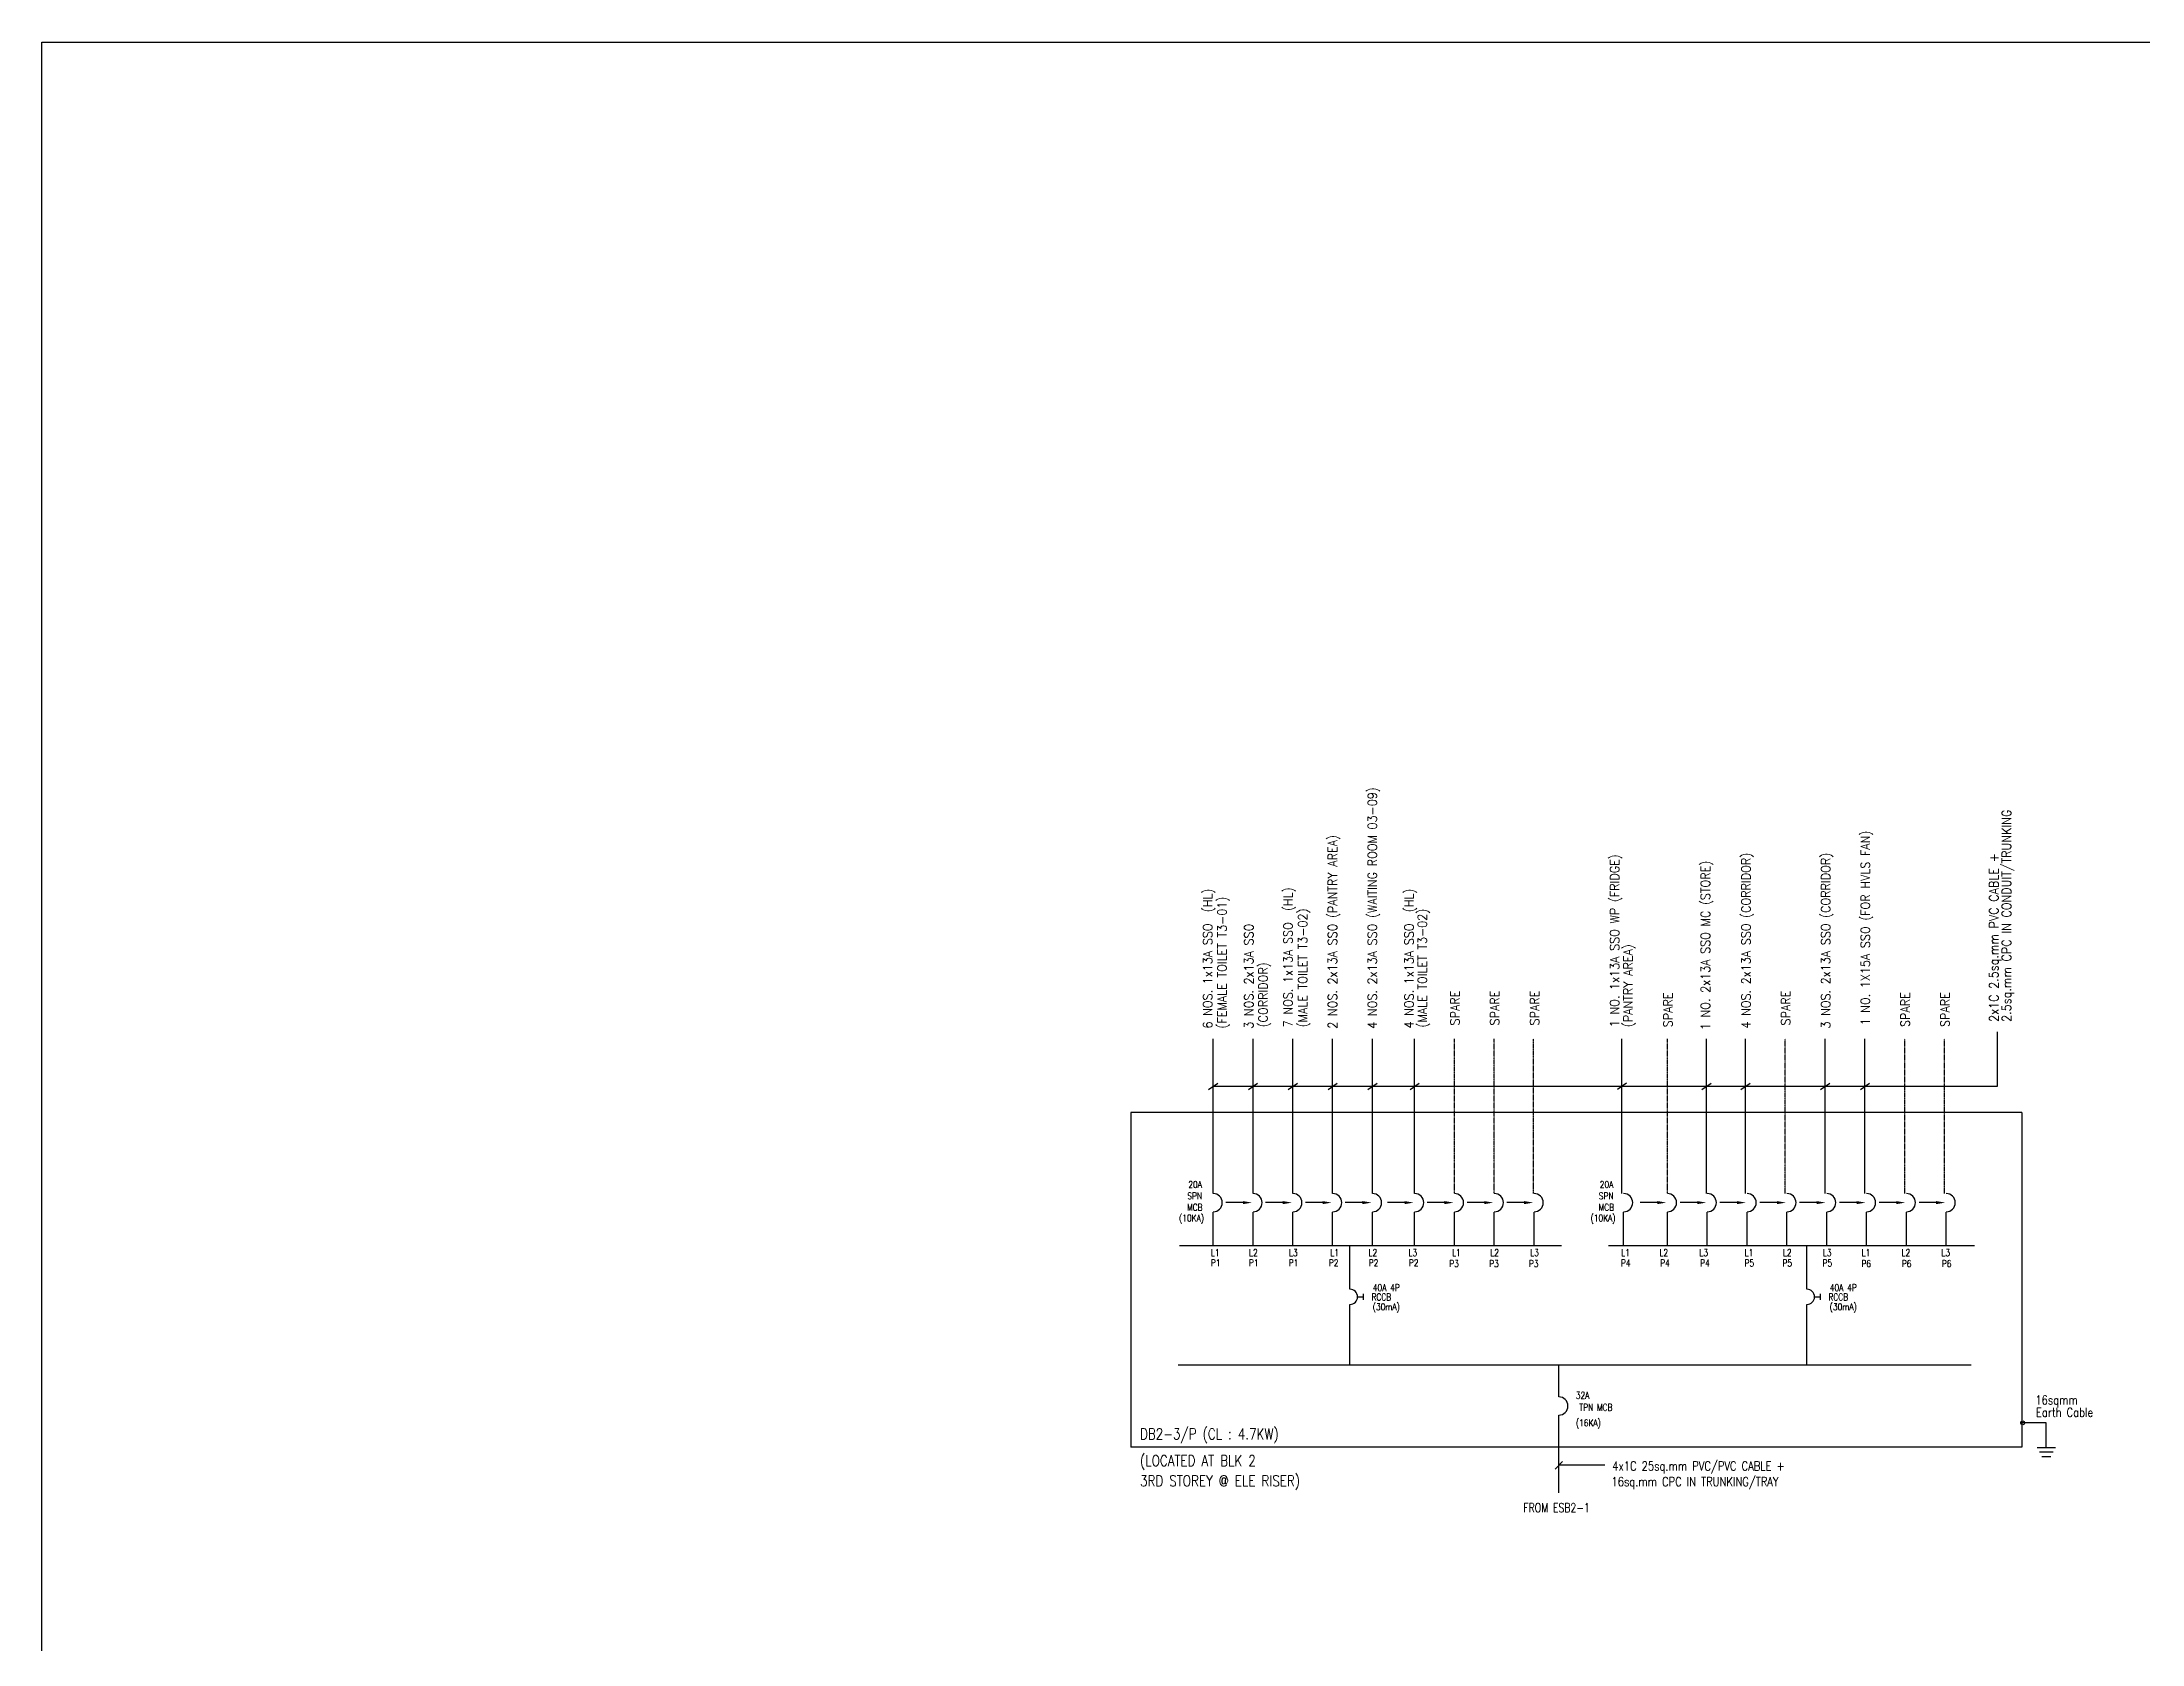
# Model space of a CAD drawing. Header units: millimetres. Extents: x 1219726 to 1461601, y 256790 to 556099.
# Drawn here: x 1219726 to 1288891, y 391928 to 444675 of the extents above; entities that cross this region are included whole.
import ezdxf
from ezdxf.enums import TextEntityAlignment as Align

# ---------------------------------------------------------------- set-up
doc = ezdxf.new("R2010")
doc.units = ezdxf.units.MM
doc.header["$LTSCALE"] = 0.01
doc.linetypes.add('DASHED', pattern=[19.05, 12.7, -6.35])
doc.linetypes.add('{ -E- }', pattern=[0])
doc.styles.add('100', font='romans.shx', dxfattribs={"width": 0.8, "height": 250})
doc.styles.add('A2', font='SIMPLEX.shx', dxfattribs={"width": 0.95, "height": 190})
doc.styles.add('PwNote', font='Romans.shx', dxfattribs={"width": 0.75, "bigfont": 'Special.shx'})
doc.styles.add('ROMANS', font='romans', dxfattribs={"width": 0.75})

msp = doc.modelspace()

# ---------------------------------------------------------------- linework, layer by layer
at = {"linetype": '{ -E- }'}
for p, q in [((1258301, 406761), (1258301, 411851)), ((1259612, 406761), (1259612, 411851)), ((1260924, 406761), (1260924, 411851)), ((1262235, 406761), (1262235, 411851)), ((1263547, 406761), (1263547, 411851)), ((1264935, 406761), (1264935, 411851)), ((1271764, 406764), (1271764, 411853)), ((1274548, 406762), (1274548, 411852)), ((1275831, 406766), (1275831, 411856)), ((1278454, 406766), (1278454, 411856)), ((1279765, 406766), (1279765, 411856)), ((1269683, 400065), (1269683, 401112)), ((1269683, 396905), (1269683, 399465)), ((1285740, 399210), (1284961, 399210))]:
    msp.add_line(p, q, dxfattribs=at)
at = {"linetype": 'DASHED', "ltscale": 10}
for p, q in [((1266246, 406761), (1266246, 411851)), ((1267558, 406761), (1267558, 411851)), ((1268845, 406762), (1268845, 411852)), ((1273261, 406761), (1273261, 411851)), ((1277142, 406766), (1277142, 411856)), ((1281077, 406766), (1281077, 411856)), ((1282389, 406766), (1282389, 411856))]:
    msp.add_line(p, q, dxfattribs=at)
for p, q in [((1258150, 410187), (1258451, 410396)), ((1259461, 410187), (1259763, 410396)), ((1260773, 410187), (1261075, 410396)), ((1262085, 410187), (1262386, 410396)), ((1263396, 410187), (1263698, 410396)), ((1264784, 410187), (1265085, 410396)), ((1271613, 410195), (1271914, 410404)), ((1274397, 410187), (1274698, 410396)), ((1275680, 410187), (1275981, 410396)), ((1278303, 410187), (1278605, 410396)), ((1279615, 410187), (1279916, 410396)), ((1258301, 405042), (1258301, 406149)), ((1259281, 406461), (1258716, 406461)), ((1259612, 405042), (1259612, 406149)), ((1260593, 406461), (1260028, 406461)), ((1260924, 405042), (1260924, 406149)), ((1261904, 406461), (1261340, 406461)), ((1262235, 405042), (1262235, 406149)), ((1263216, 406461), (1262651, 406461)), ((1263547, 405042), (1263547, 406149)), ((1264604, 406461), (1264039, 406461)), ((1264935, 405042), (1264935, 406149)), ((1265915, 406461), (1265351, 406461)), ((1266246, 405042), (1266246, 406149)), ((1267227, 406461), (1266662, 406461)), ((1267558, 405042), (1267558, 406149)), ((1268539, 406461), (1267974, 406461)), ((1268870, 405042), (1268870, 406149)), ((1271817, 405042), (1271817, 406149)), ((1272930, 406461), (1272365, 406461)), ((1273261, 405042), (1273261, 406149)), ((1274242, 406461), (1273677, 406461)), ((1274573, 405042), (1274573, 406149)), ((1275553, 406461), (1274988, 406461)), ((1275884, 405042), (1275884, 406149)), ((1276865, 406461), (1276300, 406461)), ((1277196, 405042), (1277196, 406149)), ((1278176, 406461), (1277612, 406461)), ((1278507, 405042), (1278507, 406149)), ((1279488, 406461), (1278923, 406461)), ((1279819, 405042), (1279819, 406149)), ((1280800, 406461), (1280235, 406461)), ((1281131, 405042), (1281131, 406149)), ((1282111, 406461), (1281547, 406461)), ((1282442, 405042), (1282442, 406149)), ((1262805, 403607), (1262805, 405042)), ((1277855, 403607), (1277855, 405042)), ((1263055, 403357), (1263255, 403357)), ((1263255, 403257), (1263255, 403457)), ((1278105, 403357), (1278305, 403357)), ((1278305, 403257), (1278305, 403457)), ((1262805, 401112), (1262805, 403107)), ((1277855, 401112), (1277855, 403107)), ((1285740, 398403), (1285740, 399210)), ((1285440, 398403), (1286040, 398403)), ((1269558, 397688), (1269808, 397938)), ((1271202, 397813), (1269683, 397813)), ((1285515, 398253), (1285965, 398253)), ((1285590, 398103), (1285890, 398103))]:
    msp.add_line(p, q)
at = {"linetype": '{ -E- }', "ltscale": 1.5}
for p, q in [((1284938, 409424), (1255593, 409424)), ((1284938, 398410), (1255593, 398410))]:
    msp.add_line(p, q, dxfattribs=at)
at = {"color": 2}
msp.add_lwpolyline([(1219726, 444675), (1439376, 444675), (1439376, 256790), (1219726, 256790)], close=True, dxfattribs=at)
at = {"linetype": '{ -E- }', "ltscale": 1.5}
for points in [[(1258301, 410291), (1284128, 410291), (1284128, 412079)], [(1255593, 409424), (1255593, 398410)], [(1284938, 409424), (1284938, 398410)]]:
    msp.add_lwpolyline(points, dxfattribs=at)
at = {"const_width": 50}
for points in [[(1257187, 405042), (1269773, 405042)], [(1271313, 405042), (1283380, 405042)], [(1257140, 401112), (1283266, 401112)]]:
    msp.add_lwpolyline(points, dxfattribs=at)
msp.add_circle((1284961, 399210), 63.8)
for centre, radius in [((1258301, 406461), 300), ((1259612, 406461), 300), ((1260924, 406461), 300), ((1262235, 406461), 300), ((1263547, 406461), 300), ((1264935, 406461), 300), ((1266246, 406461), 300), ((1267558, 406461), 300), ((1268870, 406461), 300), ((1271817, 406461), 300), ((1273261, 406461), 300), ((1274573, 406461), 300), ((1275884, 406461), 300), ((1277196, 406461), 300), ((1278507, 406461), 300), ((1279819, 406461), 300), ((1281131, 406461), 300), ((1282442, 406461), 300), ((1262805, 403357), 250), ((1277855, 403357), 250), ((1269683, 399765), 300)]:
    msp.add_arc(centre, radius, 270, 90)
for points in [[(1259281, 406511), (1259581, 406461), (1259281, 406411)], [(1260593, 406511), (1260893, 406461), (1260593, 406411)], [(1261904, 406511), (1262204, 406461), (1261904, 406411)], [(1263216, 406511), (1263516, 406461), (1263216, 406411)], [(1264604, 406511), (1264904, 406461), (1264604, 406411)], [(1265915, 406511), (1266215, 406461), (1265915, 406411)], [(1267227, 406511), (1267527, 406461), (1267227, 406411)], [(1268539, 406511), (1268839, 406461), (1268539, 406411)], [(1272930, 406511), (1273230, 406461), (1272930, 406411)], [(1274242, 406511), (1274542, 406461), (1274242, 406411)], [(1275553, 406511), (1275853, 406461), (1275553, 406411)], [(1276865, 406511), (1277165, 406461), (1276865, 406411)], [(1278176, 406511), (1278476, 406461), (1278176, 406411)], [(1279488, 406511), (1279788, 406461), (1279488, 406411)], [(1280800, 406511), (1281100, 406461), (1280800, 406411)], [(1282111, 406511), (1282411, 406461), (1282111, 406411)]]:
    msp.add_solid(points)

# ---------------------------------------------------------------- texts
for s, height, rotation, style, width, p in [('4 NOS. 2x13A SSO (WAITING ROOM 03-09) ', 300, 90, 'A2', 0.9, (1263690, 412186)), ('2.5sq.mm CPC IN CONDUIT/TRUNKING', 300, 90, 'A2', 0.9, (1284579, 412410)), ('2 NOS. 2x13A SSO (PANTRY AREA) ', 300, 90, 'A2', 0.9, (1262379, 412186)), ('1 NO. 1X15A SSO (FOR HVLS FAN)', 300, 90, 'A2', 0.9, (1279931, 412295)), ('1 NO. 1x13A SSO WP (FRIDGE) ', 300, 90, 'A2', 0.9, (1271670, 412237)), ('4 NOS. 2x13A SSO (CORRIDOR) ', 300, 90, 'A2', 0.9, (1275999, 412191)), ('3 NOS. 2x13A SSO (CORRIDOR) ', 300, 90, 'A2', 0.9, (1278623, 412191)), ('2x1C 2.5sq.mm PVC CABLE +', 300, 90, 'A2', 0.9, (1284161, 412410)), ('1 NO. 2x13A SSO MC (STORE) ', 300, 90, 'A2', 0.9, (1274663, 412140)), ('6 NOS. 1x13A SSO  (HL) ', 300, 90, 'A2', 0.9, (1258268, 412193)), ('(FEMALE TOILET T3-01)', 300, 90, 'A2', 0.9, (1258741, 412193)), ('7 NOS. 1x13A SSO  (HL) ', 300, 90, 'A2', 0.9, (1260913, 412232)), ('4 NOS. 1x13A SSO  (HL) ', 300, 90, 'A2', 0.9, (1264902, 412193)), ('(MALE TOILET T3-02)', 300, 90, 'A2', 0.9, (1261398, 412232)), ('(MALE TOILET T3-02)', 300, 90, 'A2', 0.9, (1265336, 412223)), ('3 NOS. 2x13A SSO ', 300, 90, 'A2', 0.9, (1259624, 412186)), ('(CORRIDOR)', 300, 90, 'A2', 0.9, (1260094, 412232)), ('(PANTRY AREA)', 300, 90, 'A2', 0.9, (1272109, 412237)), ('SPARE', 300, 90, 'A2', 0.9, (1266411, 412295)), ('SPARE', 300, 90, 'A2', 0.9, (1267723, 412295)), ('SPARE', 300, 90, 'A2', 0.9, (1269035, 412295)), ('SPARE', 300, 90, 'A2', 0.9, (1273426, 412232)), ('SPARE', 300, 90, 'A2', 0.9, (1277307, 412295)), ('SPARE', 300, 90, 'A2', 0.9, (1281242, 412242)), ('SPARE', 300, 90, 'A2', 0.9, (1282554, 412242)), ('(10KA)', 225, 360, '100', 0.8, (1257175, 405839)), ('(10KA)', 225, 360, '100', 0.8, (1270727, 405839)), ('4x1C 25sq.mm PVC/PVC CABLE +', 300, 360, 'PwNote', 0.8, (1271444, 397640)), ('16sq.mm CPC IN TRUNKING/TRAY', 300, 360, 'PwNote', 0.8, (1271418, 397124))]:
    msp.add_text(s, height=height, rotation=rotation, dxfattribs=dict(style=style, width=width)).set_placement(p)
for s, height, style, width, p in [('SPN', 225, '100', 0.8, (1257449, 406571)), ('20A', 225, '100', 0.8, (1257481, 406946)), ('SPN', 225, '100', 0.8, (1271001, 406571)), ('20A', 225, '100', 0.8, (1271033, 406946)), ('MCB', 225, '100', 0.8, (1257440, 406196)), ('MCB', 225, '100', 0.8, (1270992, 406196)), ('L1', 225, '100', 0.8, (1258222, 404702)), ('L2', 225, '100', 0.8, (1259481, 404702)), ('L3', 225, '100', 0.8, (1260796, 404702)), ('L1', 225, '100', 0.8, (1262157, 404702)), ('L2', 225, '100', 0.8, (1263416, 404702)), ('L3', 225, '100', 0.8, (1264731, 404702)), ('L1', 225, '100', 0.8, (1266168, 404702)), ('L2', 225, '100', 0.8, (1267427, 404702)), ('L3', 225, '100', 0.8, (1268742, 404702)), ('L1', 225, '100', 0.8, (1271739, 404702)), ('L2', 225, '100', 0.8, (1272998, 404702)), ('L3', 225, '100', 0.8, (1274313, 404702)), ('L1', 225, '100', 0.8, (1275806, 404702)), ('L2', 225, '100', 0.8, (1277065, 404702)), ('L3', 225, '100', 0.8, (1278380, 404702)), ('L1', 225, '100', 0.8, (1279660, 404702)), ('L2', 225, '100', 0.8, (1280972, 404702)), ('L3', 225, '100', 0.8, (1282284, 404702)), ('P1', 225, '100', 0.8, (1258223, 404366)), ('P1', 225, '100', 0.8, (1259477, 404366)), ('P1', 225, '100', 0.8, (1260789, 404366)), ('P2', 225, '100', 0.8, (1262111, 404366)), ('P2', 225, '100', 0.8, (1263423, 404366)), ('P2', 225, '100', 0.8, (1264746, 404366)), ('P3', 225, '100', 0.8, (1266077, 404341)), ('P3', 225, '100', 0.8, (1267388, 404341)), ('P3', 225, '100', 0.8, (1268700, 404341)), ('P4', 225, '100', 0.8, (1271732, 404358)), ('P4', 225, '100', 0.8, (1273022, 404358)), ('P4', 225, '100', 0.8, (1274336, 404358)), ('P5', 225, '100', 0.8, (1275799, 404358)), ('P5', 225, '100', 0.8, (1277049, 404358)), ('P5', 225, '100', 0.8, (1278369, 404358)), ('P6', 225, '100', 0.8, (1279650, 404341)), ('P6', 225, '100', 0.8, (1280980, 404341)), ('P6', 225, '100', 0.8, (1282298, 404341)), ('FROM ESB2-1', 300, 'PwNote', 0.75, (1268515, 396265))]:
    msp.add_text(s, height=height, dxfattribs=dict(style=style, width=width)).set_placement(p)
at = {"width": 0.8}
for s, height, style, p in [('RCCB', 225, '100', (1263837, 403355)), ('40A 4P ', 225, '100', (1264065, 403663)), ('RCCB', 225, '100', (1278887, 403355)), ('40A 4P ', 225, '100', (1279115, 403663)), ('(30mA)', 225, '100', (1264002, 403014)), ('(30mA)', 225, '100', (1279052, 403014)), ('32A ', 225, '100', (1270529, 400115)), ('TPN MCB', 225, '100', (1270906, 399720)), ('16sqmm ', 300, 'ROMANS', (1286161, 399913)), ('(16KA)', 225, '100', (1270657, 399192)), ('Earth Cable', 300, 'ROMANS', (1286341, 399555))]:
    msp.add_text(s, height=height, dxfattribs=dict(at, style=style)).set_placement(p, align=Align.MIDDLE)
at = {"ltscale": 1.5, "style": 'PwNote', "width": 0.8}
for s, p in [('DB2-3/P (CL : 4.7KW)', (1255890, 398665)), ('(LOCATED AT BLK 2', (1255890, 397784)), ('3RD STOREY @ ELE RISER)', (1255890, 397121))]:
    msp.add_text(s, height=360, dxfattribs=at).set_placement(p)

doc.saveas('drawing.dxf')
